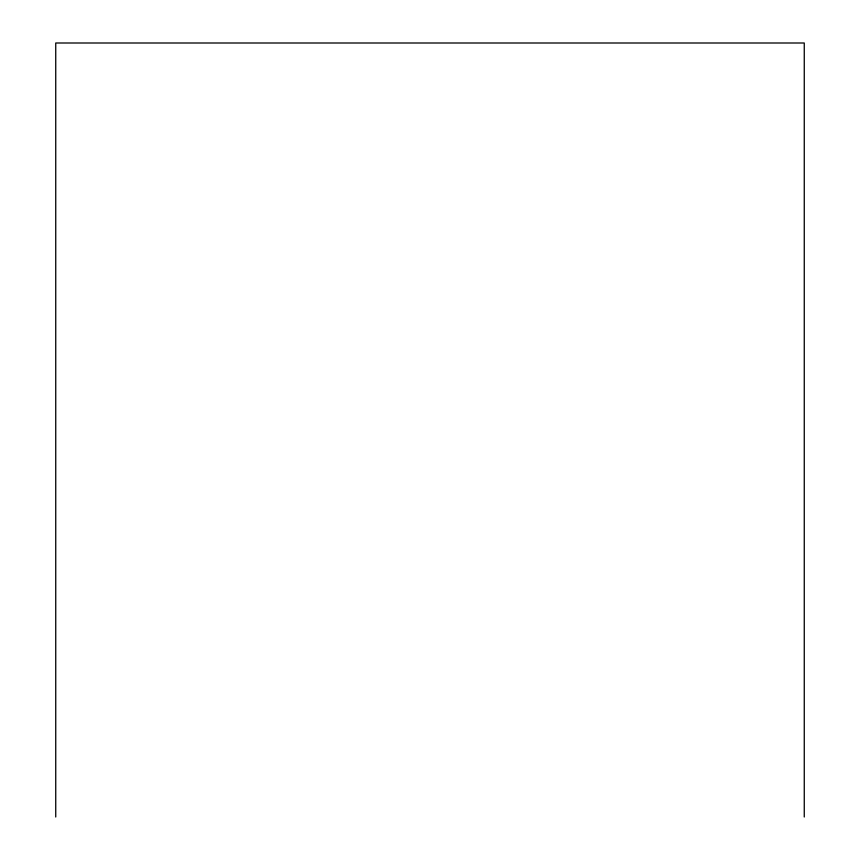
<?xml version="1.0" encoding="UTF-8"?>
<svg xmlns="http://www.w3.org/2000/svg" width="860" height="860" viewBox="0 0 860 860"><rect width="100%" height="100%" fill="white"/><g stroke="black" fill="none" stroke-linecap="round" stroke-linejoin="round"><path stroke-width="1.29" d="M804.261 817L804.261 43L55.739 43L55.739 817"/></g></svg>
